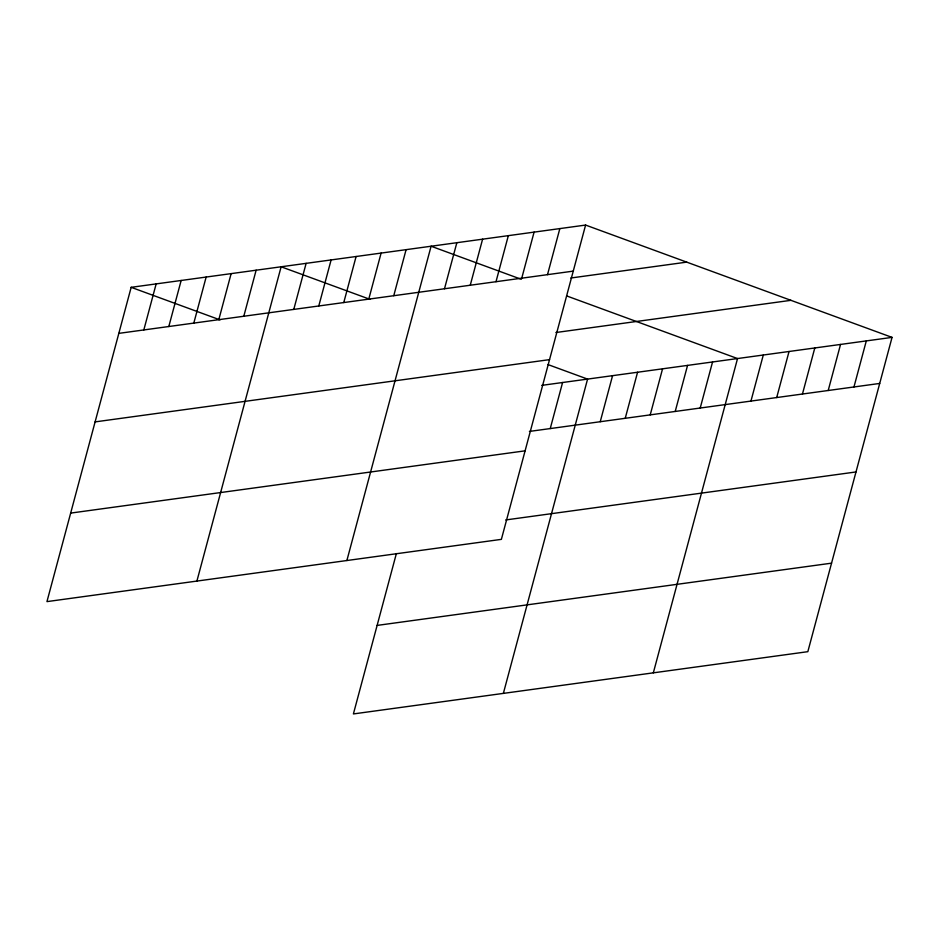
<?xml version="1.0" encoding="UTF-8"?>
<svg xmlns="http://www.w3.org/2000/svg" width="939" height="939" viewBox="0 0 939 939"><rect width="100%" height="100%" fill="white"/><g stroke="black" fill="none" stroke-linecap="round" stroke-linejoin="round"><path stroke-width="1.41" d="M585.596 225.067L131.167 287.322L46.95 601.617L501.379 539.362L585.596 225.067L892.05 337.383L807.833 651.678L353.404 713.933L396.375 553.552M143.82 329.941L156.156 283.895M168.809 326.526L181.157 280.468M193.81 323.098L206.146 277.052M218.799 319.671L231.135 273.625M243.8 316.255L256.136 270.197M196.908 581.065L281.125 266.782L369.954 299.33M293.778 309.401L306.126 263.354M318.779 305.985L331.115 259.927M343.768 302.558L356.104 256.5M368.769 299.13L381.105 253.084M393.758 295.703L406.094 249.657M346.878 560.524L431.095 246.229L521.286 279.294M444.499 288.754L456.847 242.708M470.251 285.233L482.599 239.175M496.003 281.7L508.339 235.654M521.755 278.179L534.091 232.121M547.507 274.646L559.844 228.6M550.242 428.571L562.59 382.513M503.363 693.393L587.579 379.098L547.953 364.567M600.232 421.717L612.568 375.67M625.233 418.301L637.569 372.243M650.222 414.874L662.558 368.827M675.211 411.446L687.559 365.4M700.212 408.031L712.548 361.973M653.333 672.84L737.538 358.557L566.956 296.031M750.954 401.07L763.29 355.024M776.706 397.549L789.042 351.503M802.458 394.016L814.794 347.97M828.21 390.495L840.546 344.437M853.962 386.962L866.298 340.916M118.83 333.368L573.26 271.125M570.842 278.003L686.726 262.134M555.876 332.523L790.92 300.327M95.109 421.893L549.538 359.637M541.756 385.366L892.05 337.383M529.42 431.424L879.714 383.441M70.671 513.093L525.101 450.837M505.698 519.948L855.992 471.953M377.126 625.409L831.555 563.165M131.167 287.322L219.996 319.87"/></g></svg>
